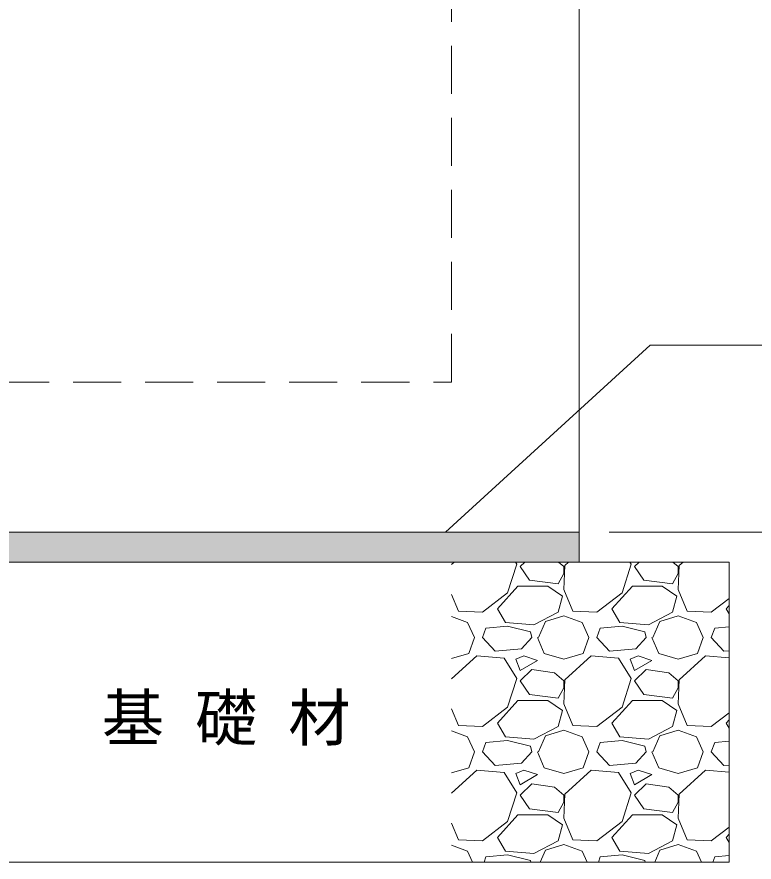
# Model space of a CAD drawing. Units: millimetres at full size; details may follow other scales. Extents: x 77586 to 117720, y -503 to 5664.
# Drawn here: x 102944 to 103435, y 1955 to 2519 of the extents above; entities that cross this region are included whole.
import ezdxf
from ezdxf.enums import TextEntityAlignment as Align

# ---------------------------------------------------------------- set-up
doc = ezdxf.new("R2010")
doc.units = ezdxf.units.MM
doc.header["$LTSCALE"] = 40
doc.linetypes.add('USER1', pattern=[1.2, 0.8, -0.4])
for name, color, linetype, lineweight in [('ハッチング', 7, 'Continuous', 5), ('寸法線', 7, 'Continuous', 9), ('引出線', 4, 'Continuous', 9), ('本体', 2, 'Continuous', 13), ('舗装・基礎', 3, 'Continuous', 13)]:
    doc.layers.add(name, color=color, linetype=linetype, lineweight=lineweight)
doc.layers.add('ハッチング_砂', color=9, linetype='Continuous')
doc.layers.add('文字', color=7, linetype='Continuous')
doc.styles.add('ＭＳ ゴシック', font='')
doc.styles.get('ＭＳ ゴシック').set_extended_font_data('MS Gothic')

# ---------------------------------------------------------------- blocks, each defined once
blk = doc.blocks.new('filled_arrow')
at = {"color": 0, "linetype": 'Continuous', "lineweight": -2}
blk.add_solid([(7.5, 1.25), (0, 0), (7.5, -1.25)], dxfattribs=at)

msp = doc.modelspace()

# ---------------------------------------------------------------- hatches: boundary and pattern name
at = {"layer": 'ハッチング_砂'}
msp.add_hatch(color=256, dxfattribs=at).paths.add_polyline_path([(103318.2, 2155.36), (103318.2, 2175.36), (102848.2, 2175.36), (102848.2, 2155.36)])

# ---------------------------------------------------------------- linework, layer by layer
at = {"layer": 'ハッチング'}
for p, q in [((103235.07, 2155.36), (103233.2, 2153.66)), ((103270.68, 2134.8), (103276.77, 2153.85)), ((103276.77, 2153.85), (103275.85, 2155.36)), ((103282.1, 2155.36), (103279.06, 2152.33)), ((103279.06, 2152.33), (103285.16, 2143.18)), ((103308.02, 2152.33), (103304.54, 2155.36)), ((103308.78, 2153.09), (103308.02, 2137.09)), ((103308.02, 2147.75), (103308.02, 2152.33)), ((103311.27, 2155.36), (103308.78, 2153.09)), ((103346.88, 2134.8), (103352.97, 2153.85)), ((103352.97, 2153.85), (103352.05, 2155.36)), ((103358.3, 2155.36), (103355.26, 2152.33)), ((103355.26, 2152.33), (103361.36, 2143.18)), ((103384.22, 2152.33), (103380.74, 2155.36)), ((103384.98, 2153.09), (103384.22, 2137.09)), ((103384.22, 2147.75), (103384.22, 2152.33)), ((103387.47, 2155.36), (103384.98, 2153.09)), ((103304.21, 2140.9), (103308.02, 2147.75)), ((103380.41, 2140.9), (103384.22, 2147.75)), ((103285.16, 2143.18), (103304.21, 2140.9)), ((103361.36, 2143.18), (103380.41, 2140.9)), ((103263.82, 2124.13), (103277.54, 2139.37)), ((103277.54, 2139.37), (103297.35, 2139.37)), ((103297.35, 2139.37), (103307.25, 2132.51)), ((103308.02, 2137.09), (103314.11, 2122.61)), ((103340.02, 2124.13), (103353.74, 2139.37)), ((103353.74, 2139.37), (103373.55, 2139.37)), ((103373.55, 2139.37), (103383.45, 2132.51)), ((103384.22, 2137.09), (103390.31, 2122.61)), ((103233.2, 2133.79), (103237.91, 2122.61)), ((103253.91, 2121.85), (103270.68, 2134.8)), ((103307.25, 2132.51), (103304.21, 2121.85)), ((103330.11, 2121.85), (103346.88, 2134.8)), ((103383.45, 2132.51), (103380.41, 2121.85)), ((103406.31, 2121.85), (103418.2, 2131.03)), ((103269.15, 2114.99), (103263.82, 2124.13)), ((103345.35, 2114.99), (103340.02, 2124.13)), ((103416.22, 2124.13), (103418.2, 2126.34)), ((103418.2, 2120.73), (103416.22, 2124.13)), ((103233.2, 2119.04), (103244.01, 2114.99)), ((103237.91, 2122.61), (103253.91, 2121.85)), ((103304.21, 2121.85), (103288.2, 2113.46)), ((103295.82, 2115.75), (103308.02, 2119.56)), ((103308.02, 2119.56), (103320.21, 2114.99)), ((103314.11, 2122.61), (103330.11, 2121.85)), ((103380.41, 2121.85), (103364.4, 2113.46)), ((103372.02, 2115.75), (103384.22, 2119.56)), ((103384.22, 2119.56), (103396.41, 2114.99)), ((103390.31, 2122.61), (103406.31, 2121.85)), ((103244.01, 2114.99), (103248.58, 2105.08)), ((103270.68, 2112.7), (103256.2, 2111.18)), ((103288.2, 2113.46), (103269.15, 2114.99)), ((103285.92, 2108.89), (103270.68, 2112.7)), ((103291.25, 2105.08), (103295.82, 2115.75)), ((103320.21, 2114.99), (103324.78, 2105.08)), ((103346.88, 2112.7), (103332.4, 2111.18)), ((103364.4, 2113.46), (103345.35, 2114.99)), ((103362.12, 2108.89), (103346.88, 2112.7)), ((103367.45, 2105.08), (103372.02, 2115.75)), ((103396.41, 2114.99), (103400.98, 2105.08)), ((103253.91, 2105.08), (103256.2, 2111.18)), ((103286.68, 2105.08), (103285.92, 2108.89)), ((103330.11, 2105.08), (103332.4, 2111.18)), ((103362.88, 2105.08), (103362.12, 2108.89)), ((103406.31, 2105.08), (103408.6, 2111.18)), ((103418.2, 2112.19), (103408.6, 2111.18)), ((103244.77, 2094.41), (103248.58, 2105.08)), ((103262.3, 2095.94), (103253.91, 2105.08)), ((103286.68, 2105.08), (103279.82, 2097.46)), ((103290.49, 2105.08), (103295.06, 2094.41)), ((103320.97, 2094.41), (103324.78, 2105.08)), ((103338.5, 2095.94), (103330.11, 2105.08)), ((103362.88, 2105.08), (103356.02, 2097.46)), ((103366.69, 2105.08), (103371.26, 2094.41)), ((103397.17, 2094.41), (103400.98, 2105.08)), ((103414.7, 2095.94), (103406.31, 2105.08)), ((103279.82, 2097.46), (103262.3, 2095.94)), ((103356.02, 2097.46), (103338.5, 2095.94)), ((103418.2, 2096.24), (103414.7, 2095.94)), ((103233.2, 2091.01), (103244.77, 2094.41)), ((103250.1, 2092.89), (103233.2, 2077.46)), ((103268.39, 2091.37), (103250.1, 2092.89)), ((103276.77, 2077.65), (103268.39, 2091.37)), ((103281.35, 2092.89), (103276.01, 2090.6)), ((103276.01, 2090.6), (103279.06, 2082.98)), ((103290.49, 2089.84), (103281.35, 2092.89)), ((103295.06, 2094.41), (103308.02, 2090.6)), ((103308.02, 2090.6), (103320.97, 2094.41)), ((103326.3, 2092.89), (103308.78, 2076.89)), ((103344.59, 2091.37), (103326.3, 2092.89)), ((103352.97, 2077.65), (103344.59, 2091.37)), ((103357.55, 2092.89), (103352.21, 2090.6)), ((103352.21, 2090.6), (103355.26, 2082.98)), ((103366.69, 2089.84), (103357.55, 2092.89)), ((103371.26, 2094.41), (103384.22, 2090.6)), ((103384.22, 2090.6), (103397.17, 2094.41)), ((103402.5, 2092.89), (103384.98, 2076.89)), ((103418.2, 2091.58), (103402.5, 2092.89)), ((103279.06, 2082.98), (103290.49, 2089.84)), ((103355.26, 2082.98), (103366.69, 2089.84)), ((103286.68, 2083.75), (103279.06, 2076.13)), ((103301.92, 2081.46), (103286.68, 2083.75)), ((103308.02, 2076.13), (103301.92, 2081.46)), ((103362.88, 2083.75), (103355.26, 2076.13)), ((103378.12, 2081.46), (103362.88, 2083.75)), ((103384.22, 2076.13), (103378.12, 2081.46)), ((103270.68, 2058.6), (103276.77, 2077.65)), ((103279.06, 2076.13), (103285.16, 2066.98)), ((103308.78, 2076.89), (103308.02, 2060.89)), ((103308.02, 2071.55), (103308.02, 2076.13)), ((103346.88, 2058.6), (103352.97, 2077.65)), ((103355.26, 2076.13), (103361.36, 2066.98)), ((103384.98, 2076.89), (103384.22, 2060.89)), ((103384.22, 2071.55), (103384.22, 2076.13)), ((103304.21, 2064.7), (103308.02, 2071.55)), ((103380.41, 2064.7), (103384.22, 2071.55)), ((103263.82, 2047.93), (103277.54, 2063.17)), ((103277.54, 2063.17), (103297.35, 2063.17)), ((103285.16, 2066.98), (103304.21, 2064.7)), ((103297.35, 2063.17), (103307.25, 2056.31)), ((103340.02, 2047.93), (103353.74, 2063.17)), ((103353.74, 2063.17), (103373.55, 2063.17)), ((103361.36, 2066.98), (103380.41, 2064.7)), ((103373.55, 2063.17), (103383.45, 2056.31)), ((103233.2, 2057.59), (103237.91, 2046.41)), ((103253.91, 2045.65), (103270.68, 2058.6)), ((103307.25, 2056.31), (103304.21, 2045.65)), ((103308.02, 2060.89), (103314.11, 2046.41)), ((103330.11, 2045.65), (103346.88, 2058.6)), ((103383.45, 2056.31), (103380.41, 2045.65)), ((103384.22, 2060.89), (103390.31, 2046.41)), ((103406.31, 2045.65), (103418.2, 2054.83)), ((103237.91, 2046.41), (103253.91, 2045.65)), ((103269.15, 2038.79), (103263.82, 2047.93)), ((103304.21, 2045.65), (103288.2, 2037.26)), ((103314.11, 2046.41), (103330.11, 2045.65)), ((103345.35, 2038.79), (103340.02, 2047.93)), ((103380.41, 2045.65), (103364.4, 2037.26)), ((103390.31, 2046.41), (103406.31, 2045.65)), ((103416.22, 2047.93), (103418.2, 2050.14)), ((103418.2, 2044.53), (103416.22, 2047.93)), ((103233.2, 2042.84), (103244.01, 2038.79)), ((103291.25, 2028.88), (103295.82, 2039.55)), ((103295.82, 2039.55), (103308.02, 2043.36)), ((103308.02, 2043.36), (103320.21, 2038.79)), ((103367.45, 2028.88), (103372.02, 2039.55)), ((103372.02, 2039.55), (103384.22, 2043.36)), ((103384.22, 2043.36), (103396.41, 2038.79)), ((103244.01, 2038.79), (103248.58, 2028.88)), ((103253.91, 2028.88), (103256.2, 2034.98)), ((103270.68, 2036.5), (103256.2, 2034.98)), ((103288.2, 2037.26), (103269.15, 2038.79)), ((103285.92, 2032.69), (103270.68, 2036.5)), ((103320.21, 2038.79), (103324.78, 2028.88)), ((103330.11, 2028.88), (103332.4, 2034.98)), ((103346.88, 2036.5), (103332.4, 2034.98)), ((103364.4, 2037.26), (103345.35, 2038.79)), ((103362.12, 2032.69), (103346.88, 2036.5)), ((103396.41, 2038.79), (103400.98, 2028.88)), ((103406.31, 2028.88), (103408.6, 2034.98)), ((103418.2, 2035.99), (103408.6, 2034.98)), ((103244.77, 2018.21), (103248.58, 2028.88)), ((103262.3, 2019.74), (103253.91, 2028.88)), ((103286.68, 2028.88), (103279.82, 2021.26)), ((103286.68, 2028.88), (103285.92, 2032.69)), ((103290.49, 2028.88), (103295.06, 2018.21)), ((103320.97, 2018.21), (103324.78, 2028.88)), ((103338.5, 2019.74), (103330.11, 2028.88)), ((103362.88, 2028.88), (103356.02, 2021.26)), ((103362.88, 2028.88), (103362.12, 2032.69)), ((103366.69, 2028.88), (103371.26, 2018.21)), ((103397.17, 2018.21), (103400.98, 2028.88)), ((103414.7, 2019.74), (103406.31, 2028.88)), ((103233.2, 2014.81), (103244.77, 2018.21)), ((103279.82, 2021.26), (103262.3, 2019.74)), ((103295.06, 2018.21), (103308.02, 2014.4)), ((103308.02, 2014.4), (103320.97, 2018.21)), ((103356.02, 2021.26), (103338.5, 2019.74)), ((103371.26, 2018.21), (103384.22, 2014.4)), ((103384.22, 2014.4), (103397.17, 2018.21)), ((103418.2, 2020.04), (103414.7, 2019.74)), ((103250.1, 2016.69), (103233.2, 2001.26)), ((103268.39, 2015.17), (103250.1, 2016.69)), ((103276.77, 2001.45), (103268.39, 2015.17)), ((103281.35, 2016.69), (103276.01, 2014.4)), ((103276.01, 2014.4), (103279.06, 2006.78)), ((103279.06, 2006.78), (103290.49, 2013.64)), ((103290.49, 2013.64), (103281.35, 2016.69)), ((103326.3, 2016.69), (103308.78, 2000.69)), ((103344.59, 2015.17), (103326.3, 2016.69)), ((103352.97, 2001.45), (103344.59, 2015.17)), ((103357.55, 2016.69), (103352.21, 2014.4)), ((103352.21, 2014.4), (103355.26, 2006.78)), ((103355.26, 2006.78), (103366.69, 2013.64)), ((103366.69, 2013.64), (103357.55, 2016.69)), ((103402.5, 2016.69), (103384.98, 2000.69)), ((103418.2, 2015.38), (103402.5, 2016.69)), ((103286.68, 2007.55), (103279.06, 1999.93)), ((103301.92, 2005.26), (103286.68, 2007.55)), ((103362.88, 2007.55), (103355.26, 1999.93)), ((103378.12, 2005.26), (103362.88, 2007.55)), ((103270.68, 1982.4), (103276.77, 2001.45)), ((103279.06, 1999.93), (103285.16, 1990.78)), ((103308.02, 1999.93), (103301.92, 2005.26)), ((103308.78, 2000.69), (103308.02, 1984.69)), ((103308.02, 1995.35), (103308.02, 1999.93)), ((103346.88, 1982.4), (103352.97, 2001.45)), ((103355.26, 1999.93), (103361.36, 1990.78)), ((103384.22, 1999.93), (103378.12, 2005.26)), ((103384.98, 2000.69), (103384.22, 1984.69)), ((103384.22, 1995.35), (103384.22, 1999.93)), ((103304.21, 1988.5), (103308.02, 1995.35)), ((103380.41, 1988.5), (103384.22, 1995.35)), ((103285.16, 1990.78), (103304.21, 1988.5)), ((103361.36, 1990.78), (103380.41, 1988.5)), ((103263.82, 1971.73), (103277.54, 1986.97)), ((103277.54, 1986.97), (103297.35, 1986.97)), ((103297.35, 1986.97), (103307.25, 1980.11)), ((103308.02, 1984.69), (103314.11, 1970.21)), ((103340.02, 1971.73), (103353.74, 1986.97)), ((103353.74, 1986.97), (103373.55, 1986.97)), ((103373.55, 1986.97), (103383.45, 1980.11)), ((103384.22, 1984.69), (103390.31, 1970.21)), ((103233.2, 1981.39), (103237.91, 1970.21)), ((103253.91, 1969.45), (103270.68, 1982.4)), ((103307.25, 1980.11), (103304.21, 1969.45)), ((103330.11, 1969.45), (103346.88, 1982.4)), ((103383.45, 1980.11), (103380.41, 1969.45)), ((103406.31, 1969.45), (103418.2, 1978.63)), ((103269.15, 1962.59), (103263.82, 1971.73)), ((103345.35, 1962.59), (103340.02, 1971.73)), ((103416.22, 1971.73), (103418.2, 1973.94)), ((103418.2, 1968.33), (103416.22, 1971.73)), ((103233.2, 1966.64), (103244.01, 1962.59)), ((103237.91, 1970.21), (103253.91, 1969.45)), ((103304.21, 1969.45), (103288.2, 1961.06)), ((103295.82, 1963.35), (103308.02, 1967.16)), ((103308.02, 1967.16), (103320.21, 1962.59)), ((103314.11, 1970.21), (103330.11, 1969.45)), ((103380.41, 1969.45), (103364.4, 1961.06)), ((103372.02, 1963.35), (103384.22, 1967.16)), ((103384.22, 1967.16), (103396.41, 1962.59)), ((103390.31, 1970.21), (103406.31, 1969.45)), ((103244.01, 1962.59), (103247.34, 1955.36)), ((103288.2, 1961.06), (103269.15, 1962.59)), ((103292.4, 1955.36), (103295.82, 1963.35)), ((103320.21, 1962.59), (103323.54, 1955.36)), ((103364.4, 1961.06), (103345.35, 1962.59)), ((103368.6, 1955.36), (103372.02, 1963.35)), ((103396.41, 1962.59), (103399.74, 1955.36)), ((103254.92, 1955.36), (103256.2, 1958.78)), ((103270.68, 1960.3), (103256.2, 1958.78)), ((103285.92, 1956.49), (103270.68, 1960.3)), ((103286.14, 1955.36), (103285.92, 1956.49)), ((103331.12, 1955.36), (103332.4, 1958.78)), ((103346.88, 1960.3), (103332.4, 1958.78)), ((103362.12, 1956.49), (103346.88, 1960.3)), ((103362.34, 1955.36), (103362.12, 1956.49)), ((103407.32, 1955.36), (103408.6, 1958.78)), ((103418.2, 1959.79), (103408.6, 1958.78))]:
    msp.add_line(p, q, dxfattribs=at)
at = {"layer": '寸法線'}
for q in [(103498.2, 2175.36), (103598.2, 2175.36)]:
    msp.add_line((103338.2, 2175.36), q, dxfattribs=at)
at = {"layer": '引出線'}
msp.add_lwpolyline([(103229.37, 2175.36), (103365.64, 2299.97), (103645.64, 2299.97), (104033.87, 2299.97)], dxfattribs=at)
at = {"layer": '本体', "lineweight": 20}
for p, q in [((103318.2, 2175.36), (103318.2, 3625.36)), ((102848.2, 2175.36), (103318.2, 2175.36))]:
    msp.add_line(p, q, dxfattribs=at)
at = {"layer": '本体', "linetype": 'USER1', "lineweight": 9}
for p, q in [((103233.2, 2275.36), (103233.2, 2995.89)), ((102933.2, 2275.36), (103233.2, 2275.36))]:
    msp.add_line(p, q, dxfattribs=at)
at = {"layer": '舗装・基礎'}
for p, q in [((103318.2, 2175.36), (103318.2, 2155.36)), ((102748.2, 2155.36), (103418.2, 2155.36)), ((103418.2, 2155.36), (103418.2, 1955.36)), ((102748.2, 1955.36), (103418.2, 1955.36))]:
    msp.add_line(p, q, dxfattribs=at)

# ---------------------------------------------------------------- block references
at = {"layer": '引出線', "xscale": 0.2, "yscale": 0.2, "rotation": 42.4}
msp.add_blockref('filled_arrow', (103229.37, 2175.36), dxfattribs=at)

# ---------------------------------------------------------------- texts
at = {"layer": '文字', "style": 'ＭＳ ゴシック'}
msp.add_text('基 礎 材', height=30.38, dxfattribs=at).set_placement((103083.2, 2051.51), align=Align.MIDDLE_CENTER)

doc.saveas('drawing.dxf')
